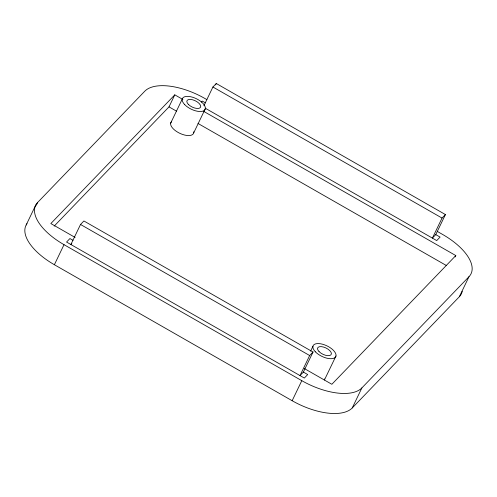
<?xml version="1.0" encoding="UTF-8"?>
<svg xmlns="http://www.w3.org/2000/svg" width="497" height="497" viewBox="0 0 497 497"><rect width="100%" height="100%" fill="white"/><g stroke="black" fill="none" stroke-linecap="round" stroke-linejoin="round"><path stroke-width="0.75" d="M26.179 224.986L35.827 204.938M36.331 205.205L37.66 202.441L144.751 91.237A50.259 23.359 25.7 0 1 204.845 98.456L206.864 99.611M462.229 291.366A50.259 23.359 25.7 0 1 459.34 296.746L352.249 407.944A50.259 23.359 25.7 0 1 292.155 400.725L54.378 264.727L64.026 244.679A50.259 23.359 25.7 0 1 37.66 202.441M313.029 352.031L309.656 355.529L300.008 375.577L303.381 372.079L313.029 352.031L83.9 220.972L80.533 224.476L70.878 244.524L71.848 243.524M54.179 226.116L169.011 106.874L174.795 94.846L182.884 99.475M170.664 123.157L182.237 99.102M203.932 105.675L212.915 87.006L216.288 83.508L445.418 214.561L435.77 234.609L432.396 238.113L442.044 218.065L445.418 214.561M215.623 84.888L216.288 83.508M193.724 132.836L205.298 108.775M310.613 351.112L312.924 346.303M292.155 400.725L301.803 380.677A50.259 23.359 25.7 0 0 361.897 387.896L468.988 276.699A50.259 23.359 25.7 0 0 442.622 234.46L437.23 231.372M335.984 355.976L324.411 380.037A12.562 5.84 25.7 0 0 324.454 378.95M352.249 407.944L361.897 387.896M455.159 256.912L455.805 255.576L203.776 111.421M459.34 296.746L468.988 276.699M174.795 94.846L50.843 223.557L75.103 237.436M201.353 102.084L202.316 101.084L205.404 102.848M455.805 255.576L331.853 384.287L304.22 368.482M212.915 87.006L442.044 218.065M435.77 234.609L440.087 237.081L436.72 240.585L205.286 108.216M169.011 106.874L176.423 111.117M197.986 123.449L446.648 265.678M80.533 224.476L309.656 355.529M73.022 240.312L69.934 238.548L66.561 242.051L304.332 378.055L307.705 374.552L303.381 372.079M64.026 244.679L301.803 380.677M54.378 264.727A50.259 23.359 25.7 0 1 27 223.681M193.768 131.748A12.562 5.84 25.7 0 1 180.417 133.606A12.562 5.84 25.7 0 1 171.384 121.815M315.402 351.839A12.562 5.84 25.7 0 0 335.264 357.318A12.562 5.84 25.7 0 0 322.702 344.259A12.562 5.84 25.7 0 0 315.402 351.839M184.716 104.637A12.562 5.84 25.7 0 0 204.578 110.123A12.562 5.84 25.7 0 0 192.016 97.058A12.562 5.84 25.7 0 0 184.716 104.637M188.338 104.358A7.536 3.504 25.7 0 0 200.254 107.644A7.536 3.504 25.7 0 0 192.718 99.81A7.536 3.504 25.7 0 0 188.338 104.358M319.024 351.559A7.536 3.504 25.7 0 0 330.94 354.846A7.536 3.504 25.7 0 0 323.404 347.012A7.536 3.504 25.7 0 0 319.024 351.559"/></g></svg>
